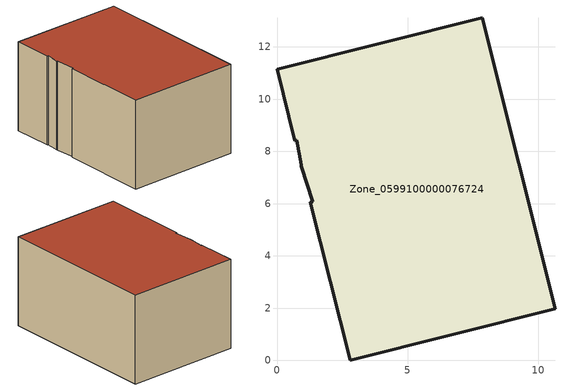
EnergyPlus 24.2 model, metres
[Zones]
Zone_0599100000076724
 floor ground (C_G): 0.92,7.49 0.76,8.43 0.69,8.41 0,11.15 7.87,13.12 10.65,1.97 2.8,0 1.28,6.05 1.36,6.07 0.94,7.42 z0
 wall outside (C_F): 2.8,0 10.65,1.97 7.87,13.12 0,11.15 0.69,8.41 0.76,8.43 0.92,7.49 0.94,7.42 1.36,6.07 1.28,6.05 2.8,0 z0:6.33
 roof outside (C_R): 0.76,8.43 0.92,7.49 0.94,7.42 1.36,6.07 1.28,6.05 2.8,0 10.65,1.97 7.87,13.12 0,11.15 0.69,8.41 z6.33
[BUILDING]
Pand.0599100000076724: North Axis=0; Terrain=City; Loads Convergence Tolerance Value=0.04; Temperature Convergence Tolerance Value=0.4; Solar Distribution=FullExterior; Maximum Number of Warmup Days=25; Minimum Number of Warmup Days=1
[Site:Location]
Rotterdam.The.Hague.AP_ZH_NLD Design_Conditions: Latitude=51.96; Longitude=4.45; Time Zone=1; Elevation=-4.5
[SITE:GROUNDTEMPERATURE:BUILDINGSURFACE]
18, 18, 18, 18, 18, 18, 18, 18, 18, 18, 18, 18
[MATERIAL] Thermal Absorptance=0.9; Solar Absorptance=0.7; Visible Absorptance=0.7
Name | Roughness | Thickness | Conductivity | Density | Specific Heat
G.TC.1975-1991 | MediumSmooth | 0.15 | 0.288461 | 540 | 1210
F.TC.1975-1991 | Rough | 0.3 | 0.230769 | 1920 | 840
R.TC.1975-1991 | MediumRough | 0.2 | 0.153846 | 1500 | 1000
[CONSTRUCTION]
C_G: G.TC.1975-1991
C_F: F.TC.1975-1991
C_R: R.TC.1975-1991
[ZONE]
Zone_0599100000076724: Type=1; Multiplier=1; Ceiling Height=Autocalculate; Volume=Autocalculate; Floor Area=autocalculate; Part of Total Floor Area=Yes
[ZONEINFILTRATION:DESIGNFLOWRATE]
Infil_Zone_0599100000076724: Zone or ZoneList or Space or SpaceList=Zone_0599100000076724; Schedule=AlwaysOn; Design Flow Rate Calculation Method=Flow/Area; Flow Rate per Floor Area=0.003; Constant Term Coefficient=1; Temperature Term Coefficient=0; Velocity Term Coefficient=0; Velocity Squared Term Coefficient=0
[HVACTEMPLATE:ZONE:IDEALLOADSAIRSYSTEM]
Zone_0599100000076724: Maximum Heating Supply Air Temperature=50; Minimum Cooling Supply Air Temperature=13; Maximum Heating Supply Air Humidity Ratio=0.0156; Minimum Cooling Supply Air Humidity Ratio=0.0077; Heating Limit=NoLimit; Cooling Limit=NoLimit; Dehumidification Control Type=ConstantSensibleHeatRatio; Cooling Sensible Heat Ratio=0.7; Dehumidification Setpoint=60; Humidification Control Type=None; Humidification Setpoint=30; Outdoor Air Method=None; Outdoor Air Flow Rate per Person=0.00944; Outdoor Air Flow Rate per Zone Floor Area=0; Outdoor Air Flow Rate per Zone=0; Demand Controlled Ventilation Type=None; Outdoor Air Economizer Type=NoEconomizer; Heat Recovery Type=None; Sensible Heat Recovery Effectiveness=0.7; Latent Heat Recovery Effectiveness=0.65
[ZONECONTROL:THERMOSTAT]
ThermostatControl_Zone_0599100000076724: Zone or ZoneList=Zone_0599100000076724; Control Type Schedule=DualSetpointControlType; Control 1=Thermostat_Zone_0599100000076724; Temperature Difference Between Cutout And Setpoint=0
[THERMOSTATSETPOINT:DUALSETPOINT]
Thermostat_Zone_0599100000076724: Heating Setpoint Temperature Schedule=HeatingSetpoint_Zone_0599100000076724; Cooling Setpoint Temperature Schedule=CoolingSetpoint_Zone_0599100000076724
[SCHEDULE:COMPACT]
HeatingSetpoint_Zone_0599100000076724: Through: 12/31, For: AllDays, Until: 24:00, 21
CoolingSetpoint_Zone_0599100000076724: Through: 12/31, For: AllDays, Until: 24:00, 24
DualSetpointControlType: Through: 12/31, For: AllDays, Until: 24:00, 4
AlwaysOn: Through: 12/31, For: AllDays, Until: 24:00, 1
